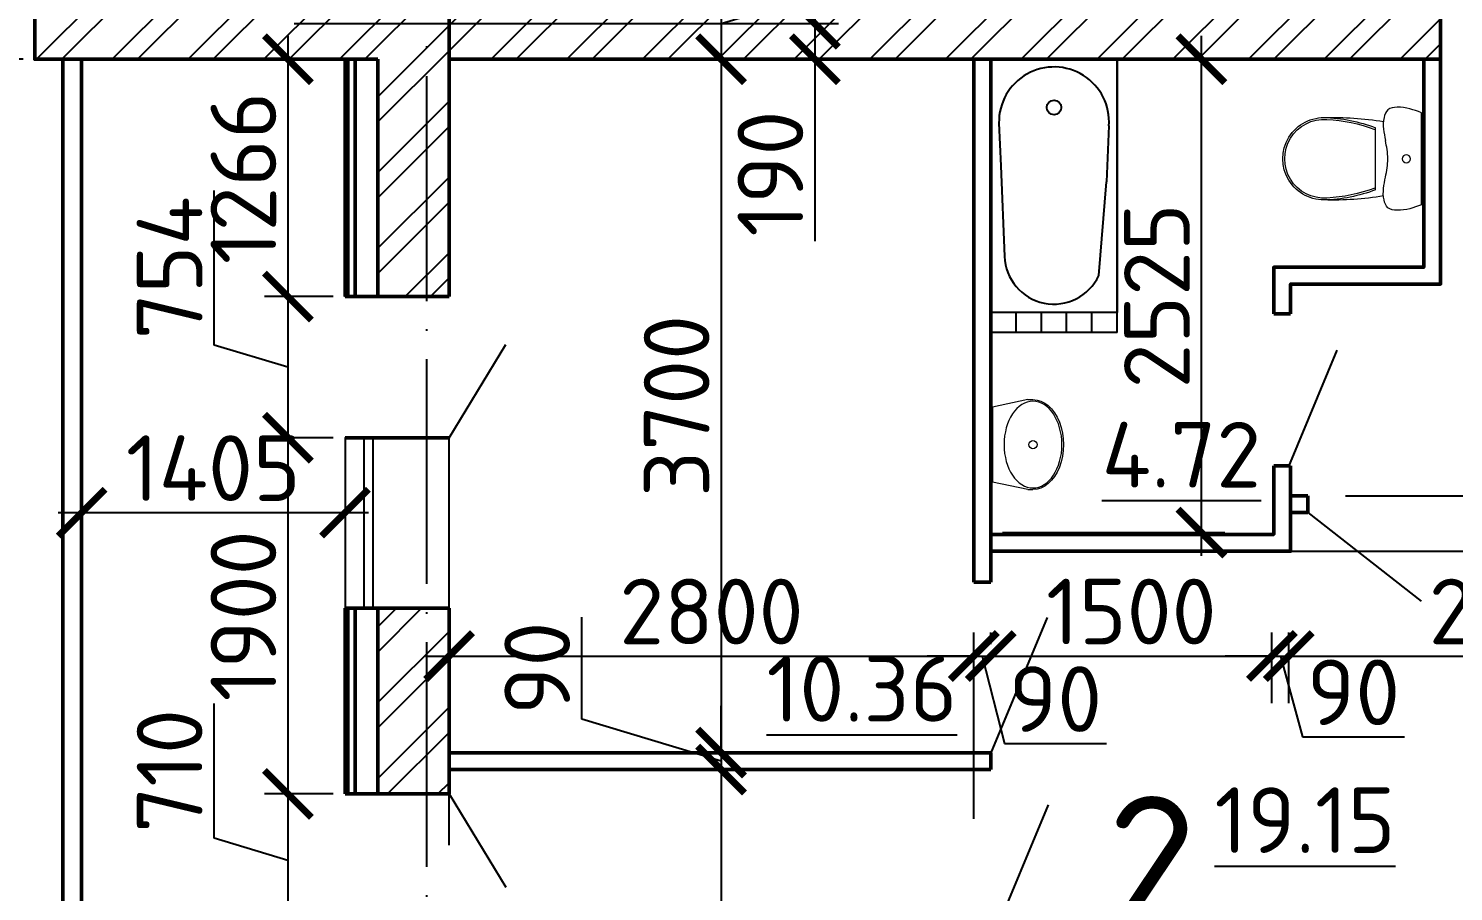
# Model space of a CAD drawing. Header units: millimetres. Extents: x -121275 to -95372, y 16759 to 40426.
# Drawn here: x -118507.7 to -118431.7, y 39408.1 to 39454.1 of the extents above; entities that cross this region are included whole.
import ezdxf

# ---------------------------------------------------------------- set-up
doc = ezdxf.new("R2010")
doc.units = ezdxf.units.MM
doc.header["$LTSCALE"] = 0.5
doc.linetypes.add('ACAD_ISO04W100', pattern=[30, 24, -3, 0, -3])
for name, color, linetype, lineweight in [('02', 5, 'Continuous', 18), ('построения', 6, 'Continuous', 25), ('Сантехника', 255, 'Continuous', 15), ('ТОНКИЕе', 7, 'Continuous', 25)]:
    doc.layers.add(name, color=color, linetype=linetype, lineweight=lineweight)
for name, color, linetype in [('оси', 7, 'ACAD_ISO04W100'), ('размеры', 7, 'Continuous'), ('тонкие', 7, 'Continuous')]:
    doc.layers.add(name, color=color, linetype=linetype)
doc.styles.add('Наклонный', font='isocpeur.ttf', dxfattribs={"height": 3.5})
doc.dimstyles.new('СТРОИТЕЛЬНЫЙ', dxfattribs={"dimtxt": 3.5, "dimasz": 2.5, "dimexe": 1.25, "dimexo": 0.625, "dimtad": 1, "dimdec": 0, "dimlfac": 100, "dimdsep": 46, "dimtxsty": 'Наклонный', "dimblk1": 'ARCHTICK', "dimblk2": 'ARCHTICK', "dimsah": 1, "dimcen": 0, "dimdle": 1.25, "dimadec": 0, "dimazin": 0, "dimtfac": 0.75, "dimtdec": 0, "dimtmove": 0, "dimatfit": 3, "dimldrblk": 'ARCHTICK', "dimfxl": 1, "dimtolj": 1, "dimtzin": 0, "dimarcsym": 0})
pattern_1 = [(45, (1722.8638, 1044.5907), (-2.02055763, 2.02055763), []), (45, (1724.2108, 1044.5907), (-2.02055763, 2.02055763), [])]

# ---------------------------------------------------------------- blocks, each defined once
blk = doc.blocks.new('_ArchTick')
at = {"color": 0, "linetype": 'ByBlock', "const_width": 0.15}
blk.add_lwpolyline([(-0.5, -0.5), (0.5, 0.5)], dxfattribs=at)
blk = doc.blocks.new('*D626')
at = {"layer": 'Defpoints', "color": 0, "transparency": 16777216}
for p in [(-118494.149, 39454.39), (-118485.253, 39452.49), (-118465.734, 39452.49)]:
    blk.add_point(p, dxfattribs=at)
at = {"layer": 'размеры', "color": 0, "lineweight": -2, "transparency": 16777216}
for p, q in [((-118465.734, 39455.64), (-118465.734, 39452.49)), ((-118493.524, 39454.39), (-118464.484, 39454.39)), ((-118484.628, 39452.49), (-118464.484, 39452.49)), ((-118465.734, 39452.49), (-118465.734, 39442.79))]:
    blk.add_line(p, q, dxfattribs=at)
at = {"layer": 'размеры', "color": 0, "lineweight": -2, "transparency": 16777216, "xscale": 2.5, "yscale": 2.5, "zscale": 2.5}
for p, rotation in [((-118465.734, 39454.39), 90), ((-118465.734, 39452.49), 270)]:
    blk.add_blockref('_ArchTick', p, dxfattribs=dict(at, rotation=rotation))
at = {"layer": 'размеры', "color": 0, "transparency": 16777216, "insert": (-118468.109, 39446.39), "char_height": 3.5, "attachment_point": 5, "rotation": 90, "style": 'Наклонный'}
blk.add_mtext('\\A1;190', dxfattribs=at)
blk = doc.blocks.new('A$C456D3840')
at = {"layer": 'Сантехника'}
for p, q in [((189.3, 480), (162.4, 480)), ((189.3, 480), (379.3, 440.1)), ((379.3, 39.9), (379.3, 440.1)), ((189.3, 0), (162.4, 0)), ((189.3, 0), (379.3, 39.9))]:
    blk.add_line(p, q, dxfattribs=at)
blk.add_circle((162.4, 240), 21.7, dxfattribs=at)
at = {"layer": 'Сантехника', "extrusion": (0, 0, -1)}
blk.add_ellipse((162.4, 240), major_axis=(0, -240), ratio=0.679586, start_param=0, end_param=3.141593, dxfattribs=at)
blk.add_ellipse((162.4, 240), major_axis=(0, -231.3), ratio=0.667472, dxfattribs=at)
blk = doc.blocks.new('A$C010B7E6C')
at = {"layer": 'Сантехника'}
for p, q in [((738.7, 520.7), (738.7, 29.3)), ((493.7, 440.5), (493.7, 109.6))]:
    blk.add_line(p, q, dxfattribs=at)
blk.add_circle((657.8, 275), 21.7, dxfattribs=at)
for centre, radius, start, end in [((218.7, 275), 220, 85.79897, 274.20103), ((218.7, 275), 210, 85.79897, 274.20103), ((266.3, -1145.5), 1641.2, 80.55729, 91.66188), ((196.2, -339.2), 834.5, 69.11151, 88.45313), ((196.1, -339.3), 824.6, 69.11242, 87.36208), ((196.2, 889.2), 834.5, 271.54687, 290.88849), ((266.3, 1695.5), 1641.2, 268.33812, 279.44271), ((196.1, 889.3), 824.6, 272.63792, 290.88758)]:
    blk.add_arc(centre, radius, start, end, dxfattribs=at)
for points in [[(738.7, 520.7), (608.7, 550), (558.7, 536.1), (538.7, 495), (546.7, 372.7)], [(546.7, 372.7), (558.7, 275), (546.5, 177.3)], [(738.7, 29.3), (608.7, 0), (558.7, 14), (538.7, 55), (546.5, 177.3)]]:
    blk.add_spline(points, degree=3, dxfattribs=at)
blk = doc.blocks.new('*D787')
at = {"layer": 'Defpoints', "color": 0, "transparency": 16777216}
for p in [(-118507.353, 39456.29), (-118516.953, 39452.49), (-118507.353, 39452.49)]:
    blk.add_point(p, dxfattribs=at)
at = {"layer": 'размеры', "color": 0, "lineweight": -2, "transparency": 16777216}
for p, q in [((-118520.891, 39455.571), (-118520.891, 39463.471)), ((-118516.953, 39457.54), (-118516.953, 39451.24)), ((-118507.978, 39456.29), (-118518.203, 39456.29)), ((-118516.953, 39454.39), (-118520.891, 39455.571)), ((-118507.978, 39452.49), (-118518.203, 39452.49))]:
    blk.add_line(p, q, dxfattribs=at)
at = {"layer": 'размеры', "color": 0, "lineweight": -2, "transparency": 16777216, "xscale": 2.5, "yscale": 2.5, "zscale": 2.5}
for p, rotation in [((-118516.953, 39456.29), 90), ((-118516.953, 39452.49), 270)]:
    blk.add_blockref('_ArchTick', p, dxfattribs=dict(at, rotation=rotation))
at = {"layer": 'размеры', "color": 0, "transparency": 16777216, "insert": (-118523.266, 39459.521), "char_height": 3.5, "attachment_point": 5, "rotation": 90, "style": 'Наклонный'}
blk.add_mtext('\\A1;380', dxfattribs=at)
blk = doc.blocks.new('*D788')
at = {"layer": 'Defpoints', "color": 0, "transparency": 16777216}
for p in [(-118507.353, 39452.49), (-118516.953, 39396.09), (-118507.353, 39396.09)]:
    blk.add_point(p, dxfattribs=at)
at = {"layer": 'размеры', "color": 0, "lineweight": -2, "transparency": 16777216}
for p, q in [((-118516.953, 39453.74), (-118516.953, 39394.84)), ((-118507.978, 39452.49), (-118518.203, 39452.49)), ((-118507.978, 39396.09), (-118518.203, 39396.09))]:
    blk.add_line(p, q, dxfattribs=at)
at = {"layer": 'размеры', "color": 0, "lineweight": -2, "transparency": 16777216, "xscale": 2.5, "yscale": 2.5, "zscale": 2.5}
for p, rotation in [((-118516.953, 39452.49), 90), ((-118516.953, 39396.09), 270)]:
    blk.add_blockref('_ArchTick', p, dxfattribs=dict(at, rotation=rotation))
at = {"layer": 'размеры', "color": 0, "transparency": 16777216, "insert": (-118519.328, 39424.29), "char_height": 3.5, "attachment_point": 5, "rotation": 90, "style": 'Наклонный'}
blk.add_mtext('\\A1;6020', dxfattribs=at)
blk = doc.blocks.new('*D815')
at = {"layer": 'Defpoints', "color": 0, "transparency": 16777216}
for p in [(-118490.803, 39452.49), (-118493.849, 39439.827), (-118490.803, 39439.827)]:
    blk.add_point(p, dxfattribs=at)
at = {"layer": 'размеры', "color": 0, "lineweight": -2, "transparency": 16777216}
for p, q in [((-118493.849, 39453.74), (-118493.849, 39438.577)), ((-118491.428, 39452.49), (-118495.099, 39452.49)), ((-118491.428, 39439.827), (-118495.099, 39439.827))]:
    blk.add_line(p, q, dxfattribs=at)
at = {"layer": 'размеры', "color": 0, "lineweight": -2, "transparency": 16777216, "xscale": 2.5, "yscale": 2.5, "zscale": 2.5}
for p, rotation in [((-118493.849, 39452.49), 90), ((-118493.849, 39439.827), 270)]:
    blk.add_blockref('_ArchTick', p, dxfattribs=dict(at, rotation=rotation))
at = {"layer": 'размеры', "color": 0, "transparency": 16777216, "insert": (-118496.224, 39446.159), "char_height": 3.5, "attachment_point": 5, "rotation": 90, "style": 'Наклонный'}
blk.add_mtext('\\A1;1266', dxfattribs=at)
blk = doc.blocks.new('*D816')
at = {"layer": 'Defpoints', "color": 0, "transparency": 16777216}
for p in [(-118490.803, 39439.827), (-118493.849, 39432.292), (-118490.803, 39432.292)]:
    blk.add_point(p, dxfattribs=at)
at = {"layer": 'размеры', "color": 0, "lineweight": -2, "transparency": 16777216}
for p, q in [((-118497.787, 39437.241), (-118497.787, 39445.491)), ((-118493.849, 39441.077), (-118493.849, 39431.042)), ((-118491.428, 39439.827), (-118495.099, 39439.827)), ((-118493.849, 39436.06), (-118497.787, 39437.241)), ((-118491.428, 39432.292), (-118495.099, 39432.292))]:
    blk.add_line(p, q, dxfattribs=at)
at = {"layer": 'размеры', "color": 0, "lineweight": -2, "transparency": 16777216, "xscale": 2.5, "yscale": 2.5, "zscale": 2.5}
for p, rotation in [((-118493.849, 39439.827), 90), ((-118493.849, 39432.292), 270)]:
    blk.add_blockref('_ArchTick', p, dxfattribs=dict(at, rotation=rotation))
at = {"layer": 'размеры', "color": 0, "transparency": 16777216, "insert": (-118500.162, 39441.366), "char_height": 3.5, "attachment_point": 5, "rotation": 90, "style": 'Наклонный'}
blk.add_mtext('\\A1;754', dxfattribs=at)
blk = doc.blocks.new('*D817')
at = {"layer": 'Defpoints', "color": 0, "transparency": 16777216}
for p in [(-118490.803, 39432.292), (-118493.849, 39413.288), (-118490.803, 39413.288)]:
    blk.add_point(p, dxfattribs=at)
at = {"layer": 'размеры', "color": 0, "lineweight": -2, "transparency": 16777216}
for p, q in [((-118493.849, 39433.542), (-118493.849, 39412.038)), ((-118491.428, 39432.292), (-118495.099, 39432.292)), ((-118491.428, 39413.288), (-118495.099, 39413.288))]:
    blk.add_line(p, q, dxfattribs=at)
at = {"layer": 'размеры', "color": 0, "lineweight": -2, "transparency": 16777216, "xscale": 2.5, "yscale": 2.5, "zscale": 2.5}
for p, rotation in [((-118493.849, 39432.292), 90), ((-118493.849, 39413.288), 270)]:
    blk.add_blockref('_ArchTick', p, dxfattribs=dict(at, rotation=rotation))
at = {"layer": 'размеры', "color": 0, "transparency": 16777216, "insert": (-118496.224, 39422.79), "char_height": 3.5, "attachment_point": 5, "rotation": 90, "style": 'Наклонный'}
blk.add_mtext('\\A1;1900', dxfattribs=at)
blk = doc.blocks.new('*D818')
at = {"layer": 'Defpoints', "color": 0, "transparency": 16777216}
for p in [(-118490.803, 39413.288), (-118493.849, 39406.188), (-118490.803, 39406.188)]:
    blk.add_point(p, dxfattribs=at)
at = {"layer": 'размеры', "color": 0, "lineweight": -2, "transparency": 16777216}
for p, q in [((-118497.787, 39410.919), (-118497.787, 39418.119)), ((-118493.849, 39414.538), (-118493.849, 39404.938)), ((-118491.428, 39413.288), (-118495.099, 39413.288)), ((-118493.849, 39409.738), (-118497.787, 39410.919)), ((-118491.428, 39406.188), (-118495.099, 39406.188))]:
    blk.add_line(p, q, dxfattribs=at)
at = {"layer": 'размеры', "color": 0, "lineweight": -2, "transparency": 16777216, "xscale": 2.5, "yscale": 2.5, "zscale": 2.5}
for p, rotation in [((-118493.849, 39413.288), 90), ((-118493.849, 39406.188), 270)]:
    blk.add_blockref('_ArchTick', p, dxfattribs=dict(at, rotation=rotation))
at = {"layer": 'размеры', "color": 0, "transparency": 16777216, "insert": (-118500.162, 39414.519), "char_height": 3.5, "attachment_point": 5, "rotation": 90, "style": 'Наклонный'}
blk.add_mtext('\\A1;710', dxfattribs=at)
blk = doc.blocks.new('*D820')
at = {"layer": 'Defpoints', "color": 0, "transparency": 16777216}
for p in [(-118490.803, 39432.292), (-118490.803, 39428.297), (-118504.853, 39424.29)]:
    blk.add_point(p, dxfattribs=at)
at = {"layer": 'размеры', "color": 0, "lineweight": -2, "transparency": 16777216}
for p, q in [((-118490.803, 39431.667), (-118490.803, 39427.047)), ((-118504.853, 39424.915), (-118504.853, 39429.547)), ((-118506.103, 39428.297), (-118489.553, 39428.297))]:
    blk.add_line(p, q, dxfattribs=at)
at = {"layer": 'размеры', "color": 0, "lineweight": -2, "transparency": 16777216, "xscale": 2.5, "yscale": 2.5, "zscale": 2.5, "rotation": 180}
blk.add_blockref('_ArchTick', (-118504.853, 39428.297), dxfattribs=at)
at = {"layer": 'размеры', "color": 0, "lineweight": -2, "transparency": 16777216, "xscale": 2.5, "yscale": 2.5, "zscale": 2.5}
blk.add_blockref('_ArchTick', (-118490.803, 39428.297), dxfattribs=at)
at = {"layer": 'размеры', "color": 0, "transparency": 16777216, "insert": (-118497.828, 39430.672), "char_height": 3.5, "attachment_point": 5, "style": 'Наклонный'}
blk.add_mtext('\\A1;1405', dxfattribs=at)
blk = doc.blocks.new('*D853')
at = {"layer": 'Defpoints', "color": 0, "transparency": 16777216}
for p in [(-118485.253, 39456.29), (-118474.556, 39452.49), (-118470.738, 39452.49)]:
    blk.add_point(p, dxfattribs=at)
at = {"layer": 'размеры', "color": 0, "lineweight": -2, "transparency": 16777216}
for p, q in [((-118463.3, 39456.621), (-118463.3, 39464.521)), ((-118470.738, 39457.54), (-118470.738, 39451.24)), ((-118470.738, 39454.39), (-118463.3, 39456.621)), ((-118484.628, 39456.29), (-118469.488, 39456.29)), ((-118473.931, 39452.49), (-118469.488, 39452.49))]:
    blk.add_line(p, q, dxfattribs=at)
at = {"layer": 'размеры', "color": 0, "lineweight": -2, "transparency": 16777216, "xscale": 2.5, "yscale": 2.5, "zscale": 2.5}
for p, rotation in [((-118470.738, 39456.29), 90), ((-118470.738, 39452.49), 270)]:
    blk.add_blockref('_ArchTick', p, dxfattribs=dict(at, rotation=rotation))
at = {"layer": 'размеры', "color": 0, "transparency": 16777216, "insert": (-118465.675, 39460.571), "char_height": 3.5, "attachment_point": 5, "rotation": 90, "style": 'Наклонный'}
blk.add_mtext('\\A1;380', dxfattribs=at)
blk = doc.blocks.new('*D854')
at = {"layer": 'Defpoints', "color": 0, "transparency": 16777216}
for p in [(-118474.556, 39452.49), (-118470.803, 39415.49), (-118470.738, 39415.49)]:
    blk.add_point(p, dxfattribs=at)
at = {"layer": 'размеры', "color": 0, "lineweight": -2, "transparency": 16777216}
for p, q in [((-118470.738, 39453.74), (-118470.738, 39414.24)), ((-118473.931, 39452.49), (-118469.488, 39452.49)), ((-118470.178, 39415.49), (-118469.488, 39415.49))]:
    blk.add_line(p, q, dxfattribs=at)
at = {"layer": 'размеры', "color": 0, "lineweight": -2, "transparency": 16777216, "xscale": 2.5, "yscale": 2.5, "zscale": 2.5}
for p, rotation in [((-118470.738, 39452.49), 90), ((-118470.738, 39415.49), 270)]:
    blk.add_blockref('_ArchTick', p, dxfattribs=dict(at, rotation=rotation))
at = {"layer": 'размеры', "color": 0, "transparency": 16777216, "insert": (-118473.113, 39433.99), "char_height": 3.5, "attachment_point": 5, "rotation": 90, "style": 'Наклонный'}
blk.add_mtext('\\A1;3700', dxfattribs=at)
blk = doc.blocks.new('*D855')
at = {"layer": 'Defpoints', "color": 0, "transparency": 16777216}
for p in [(-118470.803, 39415.49), (-118470.738, 39414.59), (-118470.738, 39414.59)]:
    blk.add_point(p, dxfattribs=at)
at = {"layer": 'размеры', "color": 0, "lineweight": -2, "transparency": 16777216}
for p, q in [((-118478.175, 39417.271), (-118478.175, 39422.721)), ((-118470.738, 39415.49), (-118470.738, 39417.99)), ((-118470.738, 39415.04), (-118478.175, 39417.271)), ((-118470.738, 39415.49), (-118470.738, 39414.59)), ((-118470.738, 39415.49), (-118470.738, 39414.59)), ((-118470.178, 39415.49), (-118469.488, 39415.49)), ((-118471.363, 39414.59), (-118471.988, 39414.59)), ((-118470.738, 39414.59), (-118470.738, 39412.09))]:
    blk.add_line(p, q, dxfattribs=at)
at = {"layer": 'размеры', "color": 0, "lineweight": -2, "transparency": 16777216, "xscale": 2.5, "yscale": 2.5, "zscale": 2.5}
for p, rotation in [((-118470.738, 39415.49), 270), ((-118470.738, 39414.59), 90)]:
    blk.add_blockref('_ArchTick', p, dxfattribs=dict(at, rotation=rotation))
at = {"layer": 'размеры', "color": 0, "transparency": 16777216, "insert": (-118480.55, 39419.996), "char_height": 3.5, "attachment_point": 5, "rotation": 90, "style": 'Наклонный'}
blk.add_mtext('\\A1;90', dxfattribs=at)
blk = doc.blocks.new('*D856')
at = {"layer": 'Defpoints', "color": 0, "transparency": 16777216}
for p in [(-118470.738, 39414.59), (-118470.738, 39383.684), (-118468.615, 39383.684)]:
    blk.add_point(p, dxfattribs=at)
at = {"layer": 'размеры', "color": 0, "lineweight": -2, "transparency": 16777216}
for p, q in [((-118470.738, 39415.84), (-118470.738, 39382.434)), ((-118471.363, 39414.59), (-118471.988, 39414.59)), ((-118469.24, 39383.684), (-118471.988, 39383.684))]:
    blk.add_line(p, q, dxfattribs=at)
at = {"layer": 'размеры', "color": 0, "lineweight": -2, "transparency": 16777216, "xscale": 2.5, "yscale": 2.5, "zscale": 2.5}
for p, rotation in [((-118470.738, 39414.59), 90), ((-118470.738, 39383.684), 270)]:
    blk.add_blockref('_ArchTick', p, dxfattribs=dict(at, rotation=rotation))
at = {"layer": 'размеры', "color": 0, "transparency": 16777216, "insert": (-118473.113, 39399.137), "char_height": 3.5, "attachment_point": 5, "rotation": 90, "style": 'Наклонный'}
blk.add_mtext('\\A1;3091', dxfattribs=at)
blk = doc.blocks.new('*D888')
at = {"layer": 'Defpoints', "color": 0, "transparency": 16777216}
for p in [(-118457.253, 39420.646), (-118457.253, 39411.332), (-118485.253, 39409.935)]:
    blk.add_point(p, dxfattribs=at)
at = {"layer": 'размеры', "color": 0, "lineweight": -2, "transparency": 16777216}
for p, q in [((-118485.253, 39410.56), (-118485.253, 39421.896)), ((-118457.253, 39411.957), (-118457.253, 39421.896)), ((-118486.503, 39420.646), (-118456.003, 39420.646))]:
    blk.add_line(p, q, dxfattribs=at)
at = {"layer": 'размеры', "color": 0, "lineweight": -2, "transparency": 16777216, "xscale": 2.5, "yscale": 2.5, "zscale": 2.5, "rotation": 180}
blk.add_blockref('_ArchTick', (-118485.253, 39420.646), dxfattribs=at)
at = {"layer": 'размеры', "color": 0, "lineweight": -2, "transparency": 16777216, "xscale": 2.5, "yscale": 2.5, "zscale": 2.5}
blk.add_blockref('_ArchTick', (-118457.253, 39420.646), dxfattribs=at)
at = {"layer": 'размеры', "color": 0, "transparency": 16777216, "insert": (-118471.253, 39423.021), "char_height": 3.5, "attachment_point": 5, "style": 'Наклонный'}
blk.add_mtext('\\A1;2800', dxfattribs=at)
blk = doc.blocks.new('*D889')
at = {"layer": 'Defpoints', "color": 0, "transparency": 16777216}
for p in [(-118456.353, 39420.646), (-118456.353, 39420.646), (-118457.253, 39411.332)]:
    blk.add_point(p, dxfattribs=at)
at = {"layer": 'размеры', "color": 0, "lineweight": -2, "transparency": 16777216}
for p, q in [((-118457.253, 39411.957), (-118457.253, 39421.896)), ((-118456.353, 39421.271), (-118456.353, 39421.896)), ((-118457.253, 39420.646), (-118459.753, 39420.646)), ((-118457.253, 39420.646), (-118456.353, 39420.646)), ((-118457.253, 39420.646), (-118456.353, 39420.646)), ((-118456.803, 39420.646), (-118455.621, 39415.976)), ((-118456.353, 39420.646), (-118453.853, 39420.646)), ((-118455.621, 39415.976), (-118450.171, 39415.976))]:
    blk.add_line(p, q, dxfattribs=at)
at = {"layer": 'размеры', "color": 0, "lineweight": -2, "transparency": 16777216, "xscale": 2.5, "yscale": 2.5, "zscale": 2.5}
blk.add_blockref('_ArchTick', (-118457.253, 39420.646), dxfattribs=at)
at = {"layer": 'размеры', "color": 0, "lineweight": -2, "transparency": 16777216, "xscale": 2.5, "yscale": 2.5, "zscale": 2.5, "rotation": 180}
blk.add_blockref('_ArchTick', (-118456.353, 39420.646), dxfattribs=at)
at = {"layer": 'размеры', "color": 0, "transparency": 16777216, "insert": (-118452.896, 39418.351), "char_height": 3.5, "attachment_point": 5, "style": 'Наклонный'}
blk.add_mtext('\\A1;90', dxfattribs=at)
blk = doc.blocks.new('*D890')
at = {"layer": 'Defpoints', "color": 0, "transparency": 16777216}
for p in [(-118456.353, 39420.646), (-118441.353, 39420.646), (-118441.353, 39417.546)]:
    blk.add_point(p, dxfattribs=at)
at = {"layer": 'размеры', "color": 0, "lineweight": -2, "transparency": 16777216}
for p, q in [((-118456.353, 39421.271), (-118456.353, 39421.896)), ((-118441.353, 39418.171), (-118441.353, 39421.896)), ((-118457.603, 39420.646), (-118440.103, 39420.646))]:
    blk.add_line(p, q, dxfattribs=at)
at = {"layer": 'размеры', "color": 0, "lineweight": -2, "transparency": 16777216, "xscale": 2.5, "yscale": 2.5, "zscale": 2.5, "rotation": 180}
blk.add_blockref('_ArchTick', (-118456.353, 39420.646), dxfattribs=at)
at = {"layer": 'размеры', "color": 0, "lineweight": -2, "transparency": 16777216, "xscale": 2.5, "yscale": 2.5, "zscale": 2.5}
blk.add_blockref('_ArchTick', (-118441.353, 39420.646), dxfattribs=at)
at = {"layer": 'размеры', "color": 0, "transparency": 16777216, "insert": (-118448.853, 39423.021), "char_height": 3.5, "attachment_point": 5, "style": 'Наклонный'}
blk.add_mtext('\\A1;1500', dxfattribs=at)
blk = doc.blocks.new('*D891')
at = {"layer": 'Defpoints', "color": 0, "transparency": 16777216}
for p in [(-118440.454, 39420.646), (-118441.353, 39417.506), (-118440.454, 39417.506)]:
    blk.add_point(p, dxfattribs=at)
at = {"layer": 'размеры', "color": 0, "lineweight": -2, "transparency": 16777216}
for p, q in [((-118441.353, 39418.131), (-118441.353, 39421.896)), ((-118440.454, 39418.131), (-118440.454, 39421.896)), ((-118441.353, 39420.646), (-118443.853, 39420.646)), ((-118441.353, 39420.646), (-118440.454, 39420.646)), ((-118441.353, 39420.646), (-118440.454, 39420.646)), ((-118440.903, 39420.646), (-118439.722, 39416.337)), ((-118440.454, 39420.646), (-118437.954, 39420.646)), ((-118439.722, 39416.337), (-118434.272, 39416.337))]:
    blk.add_line(p, q, dxfattribs=at)
at = {"layer": 'размеры', "color": 0, "lineweight": -2, "transparency": 16777216, "xscale": 2.5, "yscale": 2.5, "zscale": 2.5}
blk.add_blockref('_ArchTick', (-118441.353, 39420.646), dxfattribs=at)
at = {"layer": 'размеры', "color": 0, "lineweight": -2, "transparency": 16777216, "xscale": 2.5, "yscale": 2.5, "zscale": 2.5, "rotation": 180}
blk.add_blockref('_ArchTick', (-118440.454, 39420.646), dxfattribs=at)
at = {"layer": 'размеры', "color": 0, "transparency": 16777216, "insert": (-118436.997, 39418.712), "char_height": 3.5, "attachment_point": 5, "style": 'Наклонный'}
blk.add_mtext('\\A1;90', dxfattribs=at)
blk = doc.blocks.new('*D892')
at = {"layer": 'Defpoints', "color": 0, "transparency": 16777216}
for p in [(-118416.353, 39420.646), (-118440.454, 39417.546), (-118416.353, 39415.942)]:
    blk.add_point(p, dxfattribs=at)
at = {"layer": 'размеры', "color": 0, "lineweight": -2, "transparency": 16777216}
for p, q in [((-118440.454, 39418.171), (-118440.454, 39421.896)), ((-118416.353, 39416.567), (-118416.353, 39421.896)), ((-118441.704, 39420.646), (-118415.103, 39420.646))]:
    blk.add_line(p, q, dxfattribs=at)
at = {"layer": 'размеры', "color": 0, "lineweight": -2, "transparency": 16777216, "xscale": 2.5, "yscale": 2.5, "zscale": 2.5, "rotation": 180}
blk.add_blockref('_ArchTick', (-118440.454, 39420.646), dxfattribs=at)
at = {"layer": 'размеры', "color": 0, "lineweight": -2, "transparency": 16777216, "xscale": 2.5, "yscale": 2.5, "zscale": 2.5}
blk.add_blockref('_ArchTick', (-118416.353, 39420.646), dxfattribs=at)
at = {"layer": 'размеры', "color": 0, "transparency": 16777216, "insert": (-118428.403, 39423.021), "char_height": 3.5, "attachment_point": 5, "style": 'Наклонный'}
blk.add_mtext('\\A1;2410', dxfattribs=at)
blk = doc.blocks.new('*D909')
at = {"layer": 'Defpoints', "color": 0, "transparency": 16777216}
for p in [(-118456.353, 39452.49), (-118445.114, 39452.49), (-118456.353, 39427.236)]:
    blk.add_point(p, dxfattribs=at)
at = {"layer": 'размеры', "color": 0, "lineweight": -2, "transparency": 16777216}
for p, q in [((-118445.114, 39425.986), (-118445.114, 39453.74)), ((-118455.728, 39452.49), (-118443.864, 39452.49)), ((-118455.728, 39427.236), (-118443.864, 39427.236))]:
    blk.add_line(p, q, dxfattribs=at)
at = {"layer": 'размеры', "color": 0, "lineweight": -2, "transparency": 16777216, "xscale": 2.5, "yscale": 2.5, "zscale": 2.5}
for p, rotation in [((-118445.114, 39452.49), 90), ((-118445.114, 39427.236), 270)]:
    blk.add_blockref('_ArchTick', p, dxfattribs=dict(at, rotation=rotation))
at = {"layer": 'размеры', "color": 0, "transparency": 16777216, "insert": (-118447.489, 39439.863), "char_height": 3.5, "attachment_point": 5, "rotation": 90, "style": 'Наклонный'}
blk.add_mtext('\\A1;2525', dxfattribs=at)
blk = doc.blocks.new('*D910')
at = {"layer": 'Defpoints', "color": 0, "transparency": 16777216}
for p in [(-118424.064, 39472.59), (-118438.043, 39429.199), (-118426.824, 39429.199)]:
    blk.add_point(p, dxfattribs=at)
at = {"layer": 'размеры', "color": 0, "lineweight": -2, "transparency": 16777216}
for p, q in [((-118426.824, 39473.84), (-118426.824, 39427.949)), ((-118424.689, 39472.59), (-118428.074, 39472.59)), ((-118437.418, 39429.199), (-118425.574, 39429.199))]:
    blk.add_line(p, q, dxfattribs=at)
at = {"layer": 'размеры', "color": 0, "lineweight": -2, "transparency": 16777216, "xscale": 2.5, "yscale": 2.5, "zscale": 2.5}
for p, rotation in [((-118426.824, 39472.59), 90), ((-118426.824, 39429.199), 270)]:
    blk.add_blockref('_ArchTick', p, dxfattribs=dict(at, rotation=rotation))
at = {"layer": 'размеры', "color": 0, "transparency": 16777216, "insert": (-118429.199, 39450.895), "char_height": 3.5, "attachment_point": 5, "rotation": 90, "style": 'Наклонный'}
blk.add_mtext('\\A1;4339', dxfattribs=at)
blk = doc.blocks.new('*D911')
at = {"layer": 'Defpoints', "color": 0, "transparency": 16777216}
for p in [(-118452.923, 39426.236), (-118452.923, 39383.679), (-118426.824, 39383.679)]:
    blk.add_point(p, dxfattribs=at)
at = {"layer": 'размеры', "color": 0, "lineweight": -2, "transparency": 16777216}
for p, q in [((-118426.824, 39427.486), (-118426.824, 39382.429)), ((-118452.298, 39426.236), (-118425.574, 39426.236)), ((-118452.298, 39383.679), (-118425.574, 39383.679))]:
    blk.add_line(p, q, dxfattribs=at)
at = {"layer": 'размеры', "color": 0, "lineweight": -2, "transparency": 16777216, "xscale": 2.5, "yscale": 2.5, "zscale": 2.5}
for p, rotation in [((-118426.824, 39426.236), 90), ((-118426.824, 39383.679), 270)]:
    blk.add_blockref('_ArchTick', p, dxfattribs=dict(at, rotation=rotation))
at = {"layer": 'размеры', "color": 0, "transparency": 16777216, "insert": (-118429.199, 39404.958), "char_height": 3.5, "attachment_point": 5, "rotation": 90, "style": 'Наклонный'}
blk.add_mtext('\\A1;4256', dxfattribs=at)

msp = doc.modelspace()

# ---------------------------------------------------------------- hatches: boundary and pattern name
at = {"layer": 'тонкие', "transparency": 33554687}
h = msp.add_hatch(dxfattribs=at)
h.set_pattern_fill('ANSI32', scale=0.3)
h.set_pattern_definition(pattern_1)
h.paths.add_polyline_path([(-118451.977, 39382.39), (-118489.053, 39382.39), (-118489.053, 39379.79), (-118486.453, 39379.79), (-118451.977, 39379.79)])
h.paths.add_polyline_path([(-118451.977, 39383.677), (-118485.253, 39383.69), (-118485.253, 39397.488), (-118486.453, 39397.488), (-118486.453, 39382.39), (-118451.977, 39382.39)])
h.paths.add_polyline_path([(-118486.453, 39397.488), (-118489.053, 39397.488), (-118489.053, 39396.09), (-118500.853, 39396.09), (-118500.853, 39396.09), (-118507.353, 39396.09), (-118507.353, 39392.29), (-118489.053, 39392.29), (-118489.053, 39382.39), (-118486.453, 39382.39)])
h.paths.add_polyline_path([(-118486.453, 39423.192), (-118489.053, 39423.192), (-118489.053, 39413.288), (-118486.453, 39413.288)])
h.paths.add_polyline_path([(-118485.253, 39423.192), (-118486.453, 39423.192), (-118486.453, 39413.288), (-118485.253, 39413.288)])
h.paths.add_polyline_path([(-118486.453, 39476.19), (-118489.053, 39476.19), (-118489.053, 39456.29), (-118500.853, 39456.29), (-118500.853, 39456.29), (-118507.353, 39456.29), (-118507.353, 39452.49), (-118489.053, 39452.49), (-118489.053, 39439.827), (-118486.453, 39439.827)])
h.paths.add_polyline_path([(-118485.253, 39452.49), (-118485.253, 39454.39), (-118486.453, 39454.39), (-118486.453, 39439.827), (-118485.253, 39439.827)])
h.paths.add_polyline_path([(-118485.253, 39476.19), (-118486.453, 39476.19), (-118486.453, 39454.39), (-118485.253, 39454.39)])
h.paths.add_polyline_path([(-118486.453, 39490.878), (-118489.053, 39490.878), (-118489.053, 39476.19), (-118486.453, 39476.19)])
h.paths.add_polyline_path([(-118485.253, 39490.878), (-118486.453, 39490.878), (-118486.453, 39476.19), (-118485.253, 39476.19)])
h.paths.add_polyline_path([(-118486.453, 39532.478), (-118489.053, 39532.478), (-118489.053, 39519.278), (-118500.853, 39519.278), (-118500.853, 39519.278), (-118507.353, 39519.278), (-118507.353, 39515.478), (-118489.053, 39515.478), (-118489.053, 39512.978), (-118486.453, 39512.978)])
h.paths.add_polyline_path([(-118485.253, 39517.39), (-118486.453, 39517.39), (-118486.453, 39512.978), (-118485.253, 39512.978)])
h.paths.add_polyline_path([(-118485.253, 39519.69), (-118485.253, 39531.478), (-118485.253, 39532.478), (-118486.453, 39532.478), (-118486.453, 39517.39), (-118485.253, 39517.39)])
h = msp.add_hatch(dxfattribs=at)
h.set_pattern_fill('ANSI32', scale=0.3)
h.set_pattern_definition(pattern_1)
h.paths.add_polyline_path([(-118371.953, 39476.19), (-118392.353, 39476.19), (-118392.353, 39473.69), (-118371.953, 39473.69)])
h.paths.add_polyline_path([(-118392.353, 39476.19), (-118394.954, 39476.19), (-118394.954, 39473.69), (-118392.353, 39473.69)])
h.paths.add_polyline_path([(-118360.902, 39476.19), (-118370.053, 39476.19), (-118370.053, 39473.69), (-118360.902, 39473.69)])
h.paths.add_polyline_path([(-118360.902, 39477.49), (-118368.153, 39477.49), (-118368.153, 39517.39), (-118370.053, 39517.39), (-118370.053, 39476.19), (-118360.902, 39476.19)])
h.paths.add_polyline_path([(-118370.053, 39476.19), (-118371.953, 39476.19), (-118371.953, 39473.69), (-118370.053, 39473.69)])
h.paths.add_polyline_path([(-118342.453, 39476.19), (-118348.802, 39476.19), (-118348.802, 39473.69), (-118342.953, 39473.69), (-118342.953, 39471.064), (-118342.453, 39471.064)])
h.paths.add_polyline_path([(-118339.153, 39476.19), (-118342.453, 39476.19), (-118342.453, 39471.064), (-118339.153, 39471.064)])
h.paths.add_polyline_path([(-118342.453, 39517.39), (-118342.953, 39517.39), (-118342.953, 39516.09), (-118342.953, 39477.49), (-118348.802, 39477.49), (-118348.802, 39476.19), (-118342.453, 39476.19)])
h.paths.add_polyline_path([(-118339.153, 39516.09), (-118331.987, 39516.09), (-118331.987, 39517.39), (-118342.453, 39517.39), (-118342.453, 39476.19), (-118339.153, 39476.19)])
h.paths.add_polyline_path([(-118432.353, 39454.39), (-118485.253, 39454.39), (-118485.253, 39452.49), (-118432.353, 39452.49)])
h.paths.add_polyline_path([(-118432.353, 39456.29), (-118434.253, 39456.29), (-118485.253, 39456.29), (-118485.253, 39454.39), (-118432.353, 39454.39)])
h.paths.add_polyline_path([(-118359.453, 39454.39), (-118370.053, 39454.39), (-118370.053, 39452.49), (-118366.179, 39452.49), (-118359.453, 39452.49)])
h.paths.add_polyline_path([(-118359.453, 39456.29), (-118370.053, 39456.29), (-118370.053, 39454.39), (-118359.453, 39454.39)])
h.paths.add_polyline_path([(-118370.053, 39456.29), (-118371.953, 39456.29), (-118371.953, 39454.39), (-118370.053, 39454.39)])
h.paths.add_polyline_path([(-118370.053, 39454.39), (-118371.953, 39454.39), (-118371.953, 39452.49), (-118370.053, 39452.49)])
h.paths.add_polyline_path([(-118342.453, 39454.39), (-118349.353, 39454.39), (-118349.353, 39452.49), (-118344.353, 39452.49), (-118344.353, 39448.561), (-118342.453, 39448.561)])
h.paths.add_polyline_path([(-118342.453, 39460.964), (-118342.953, 39460.964), (-118342.953, 39456.29), (-118349.353, 39456.29), (-118349.353, 39454.39), (-118342.453, 39454.39)])
h.paths.add_polyline_path([(-118340.553, 39452.49), (-118247.19, 39452.49), (-118247.19, 39454.39), (-118342.453, 39454.39), (-118342.453, 39448.561), (-118340.553, 39448.561)])
h.paths.add_polyline_path([(-118247.19, 39456.29), (-118339.153, 39456.29), (-118339.153, 39460.964), (-118342.453, 39460.964), (-118342.453, 39454.39), (-118247.19, 39454.39)])
h.paths.add_polyline_path([(-118414.453, 39517.39), (-118416.353, 39517.39), (-118416.353, 39477.69), (-118414.453, 39477.69)])
h.paths.add_polyline_path([(-118412.553, 39517.39), (-118414.453, 39517.39), (-118414.453, 39477.69), (-118412.553, 39477.69)])
h.paths.add_polyline_path([(-118414.453, 39528.99), (-118416.353, 39528.99), (-118416.353, 39517.39), (-118414.453, 39517.39)])
h.paths.add_polyline_path([(-118412.553, 39528.99), (-118414.453, 39528.99), (-118414.453, 39517.39), (-118412.553, 39517.39)])
h.paths.add_polyline_path([(-118371.953, 39517.39), (-118371.953, 39476.19), (-118370.053, 39476.19), (-118370.053, 39517.39)])

# ---------------------------------------------------------------- linework, layer by layer
at = {"layer": 'оси', "color": 7}
msp.add_lwpolyline([(-118486.453, 39572.39), (-118486.453, 39382.39)], dxfattribs=at)
at = {"layer": 'построения', "color": 7, "lineweight": 50}
for points in [[(-118485.253, 39490.878), (-118485.253, 39439.827)], [(-118485.253, 39454.39), (-118485.253, 39452.49), (-118432.353, 39452.49)], [(-118489.053, 39452.49), (-118489.053, 39439.827)], [(-118489.053, 39423.192), (-118489.053, 39413.288)], [(-118485.253, 39423.192), (-118485.253, 39413.288)]]:
    msp.add_lwpolyline(points, dxfattribs=at)
at = {"layer": 'тонкие', "color": 7}
for p, q in [((-118449.603, 39452.485), (-118449.603, 39445.863)), ((-118455.915, 39449.087), (-118455.819, 39446.807)), ((-118450.046, 39448.936), (-118450.172, 39445.958)), ((-118455.819, 39446.807), (-118455.614, 39441.972)), ((-118450.589, 39440.944), (-118450.172, 39445.958)), ((-118449.603, 39445.863), (-118449.603, 39438.985)), ((-118449.603, 39438.985), (-118456.353, 39438.985)), ((-118455.003, 39437.905), (-118455.003, 39438.985)), ((-118453.653, 39437.905), (-118453.653, 39438.985)), ((-118452.303, 39437.905), (-118452.303, 39438.985)), ((-118450.953, 39437.905), (-118450.953, 39438.985))]:
    msp.add_line(p, q, dxfattribs=at)
msp.add_circle((-118452.978, 39449.916), 0.388, dxfattribs=at)
for centre, radius, start, end in [((-118452.978, 39449.141), 2.938, 356.00774, 181.04674), ((-118452.978, 39442.064), 2.638, 181.99613, 334.88084)]:
    msp.add_arc(centre, radius, start, end, dxfattribs=at)
at = {"layer": 'ТОНКИЕе', "color": 7, "lineweight": 50}
for points in [[(-118434.253, 39473.59), (-118434.253, 39456.29), (-118432.353, 39456.29), (-118432.353, 39452.49)], [(-118489.053, 39452.49), (-118507.353, 39452.49), (-118507.353, 39456.29), (-118489.053, 39456.29)], [(-118507.353, 39396.09), (-118504.853, 39396.09), (-118504.853, 39452.49), (-118505.853, 39452.49), (-118505.853, 39396.09)], [(-118490.803, 39439.827), (-118490.803, 39452.49)], [(-118490.653, 39439.827), (-118490.653, 39452.49)], [(-118490.253, 39439.827), (-118490.253, 39452.49)], [(-118485.253, 39452.49), (-118485.253, 39439.827)], [(-118457.253, 39452.49), (-118457.253, 39424.59)], [(-118456.353, 39424.59), (-118456.353, 39452.49)], [(-118441.253, 39438.903), (-118441.253, 39441.39), (-118441.253, 39441.39), (-118433.253, 39441.39), (-118433.253, 39443.39), (-118433.253, 39452.49)], [(-118432.353, 39452.49), (-118432.353, 39440.49), (-118440.353, 39440.49), (-118440.353, 39438.903)], [(-118490.803, 39439.827), (-118485.253, 39439.827)], [(-118441.253, 39438.903), (-118440.353, 39438.903)], [(-118485.253, 39432.292), (-118489.053, 39432.292), (-118490.803, 39432.292)], [(-118489.053, 39432.292), (-118488.053, 39432.292)], [(-118440.353, 39430.803), (-118440.353, 39426.236), (-118456.353, 39426.236), (-118456.353, 39428.236), (-118456.353, 39427.136), (-118441.253, 39427.136), (-118441.253, 39429.136), (-118441.253, 39430.803)], [(-118440.353, 39430.803), (-118441.253, 39430.803)], [(-118441.253, 39430.803), (-118440.353, 39430.803)], [(-118440.353, 39429.199), (-118439.431, 39429.199)], [(-118439.431, 39429.199), (-118439.431, 39428.299)], [(-118439.431, 39428.299), (-118440.353, 39428.299)], [(-118456.353, 39424.59), (-118457.253, 39424.59)], [(-118490.803, 39423.192), (-118485.253, 39423.192)], [(-118490.803, 39413.288), (-118490.803, 39423.192)], [(-118490.653, 39413.288), (-118490.653, 39423.192)], [(-118490.253, 39413.288), (-118490.253, 39423.192)], [(-118485.253, 39423.192), (-118485.253, 39415.49), (-118456.353, 39415.49)], [(-118456.353, 39415.49), (-118457.253, 39415.49)], [(-118456.353, 39414.59), (-118456.353, 39415.49)], [(-118457.253, 39414.59), (-118485.253, 39414.59)], [(-118457.253, 39414.59), (-118456.353, 39414.59)], [(-118490.803, 39413.288), (-118485.253, 39413.288)]]:
    msp.add_lwpolyline(points, dxfattribs=at)
at = {"layer": 'ТОНКИЕе', "color": 7}
for points in [[(-118449.603, 39437.905), (-118449.603, 39452.485), (-118456.353, 39452.485)], [(-118485.253, 39439.827), (-118490.803, 39439.827), (-118490.803, 39439.827)], [(-118449.603, 39437.905), (-118456.353, 39437.905)], [(-118485.253, 39432.292), (-118482.221, 39437.263)], [(-118437.888, 39436.971), (-118440.469, 39430.766)], [(-118490.803, 39432.292), (-118490.803, 39423.192)], [(-118485.253, 39423.192), (-118485.253, 39432.292), (-118490.803, 39432.292), (-118489.803, 39432.292), (-118489.803, 39423.192), (-118489.303, 39423.192), (-118489.303, 39432.292)], [(-118439.431, 39428.299), (-118433.386, 39423.574)], [(-118453.35, 39422.706), (-118456.353, 39415.49)], [(-118485.253, 39413.288), (-118482.221, 39408.317)], [(-118453.291, 39412.706), (-118456.293, 39405.49)]]:
    msp.add_lwpolyline(points, dxfattribs=at)

# ---------------------------------------------------------------- block references
at = {"layer": '02', "color": 7, "ltscale": 100, "yscale": 0.01, "zscale": 0.01, "rotation": 180}
for name, p, xscale in [('A$C010B7E6C', (-118440.759, 39449.93), -0.01), ('A$C456D3840', (-118452.475, 39434.328), 0.01)]:
    msp.add_blockref(name, p, dxfattribs=dict(at, xscale=xscale))

# ---------------------------------------------------------------- texts
at = {"color": 7, "char_height": 3.5, "attachment_point": 1, "style": 'Наклонный'}
for s, insert in [('{\\fISOCPEUR|b1|i0|c204|p34;\\L4.72}', (-118450.433, 39433.138)), ('{\\fISOCPEUR|b1|i0|c204|p34;\\L10.36}', (-118468.317, 39420.646)), ('{\\fISOCPEUR|b1|i0|c204|p34;\\L19.15}', (-118444.418, 39413.64))]:
    msp.add_mtext_dynamic_manual_height_columns(s, width=11, gutter_width=35, heights=[0], dxfattribs=dict(at, insert=insert))
at = {"color": 7, "lineweight": 50, "insert": (-118450.15, 39413.173), "char_height": 3.5, "attachment_point": 1, "style": 'Наклонный'}
msp.add_mtext_dynamic_manual_height_columns('\\A1;{\\H2x;\\Q0;2\\H0.5x; }', width=42.38036, gutter_width=35, heights=[0], dxfattribs=at)

# ---------------------------------------------------------------- dimensions: what is measured, and where the dimension line sits
at = {"layer": 'размеры', "color": 7}
for base, p1, p2, picture, middle in [((-118426.824, 39429.199), (-118424.064, 39472.59), (-118438.043, 39429.199), '*D910', (-118429.199, 39450.895)), ((-118465.734, 39452.49), (-118494.149, 39454.39), (-118485.253, 39452.49), '*D626', (-118468.109, 39446.39)), ((-118493.849, 39439.827), (-118490.803, 39452.49), (-118490.803, 39439.827), '*D815', (-118496.224, 39446.159)), ((-118445.114, 39452.49), (-118456.353, 39427.236), (-118456.353, 39452.49), '*D909', (-118447.489, 39439.863)), ((-118426.824, 39383.679), (-118452.923, 39426.236), (-118452.923, 39383.679), '*D911', (-118429.199, 39404.958))]:
    dim = msp.add_linear_dim(base=base, p1=p1, p2=p2, angle=90, dimstyle='СТРОИТЕЛЬНЫЙ', dxfattribs=at)
    dim.commit()
    dim.dimension.update_dxf_attribs({"geometry": picture, "text_midpoint": middle})
for base, p1, p2, picture, middle in [((-118470.738, 39452.49), (-118485.253, 39456.29), (-118474.556, 39452.49), '*D853', (-118465.675, 39457.246)), ((-118516.953, 39452.49), (-118507.353, 39456.29), (-118507.353, 39452.49), '*D787', (-118523.266, 39456.196)), ((-118493.8494, 39432.2923), (-118490.8025, 39439.8275), (-118490.8025, 39432.2923), '*D816', (-118500.1619, 39437.8661)), ((-118493.849, 39413.288), (-118490.803, 39432.292), (-118490.803, 39413.288), '*D817', (-118496.224, 39422.79)), ((-118470.738, 39414.59), (-118470.803, 39415.49), (-118470.738, 39414.59), '*D855', (-118480.55, 39417.896)), ((-118493.849, 39406.188), (-118490.803, 39413.288), (-118490.803, 39406.188), '*D818', (-118500.162, 39411.544)), ((-118470.738, 39383.684), (-118470.738, 39414.59), (-118468.615, 39383.684), '*D856', (-118473.113, 39399.137))]:
    dim = msp.add_linear_dim(base=base, p1=p1, p2=p2, angle=90, dimstyle='СТРОИТЕЛЬНЫЙ', override={"dimtmove": 1}, dxfattribs=at)
    dim.commit()
    dim.dimension.update_dxf_attribs({"geometry": picture, "text_midpoint": middle})
dim = msp.add_linear_dim(base=(-118516.953, 39396.09), p1=(-118507.353, 39452.49), p2=(-118507.353, 39396.09), angle=90, text='6020', dimstyle='СТРОИТЕЛЬНЫЙ', override={"dimtmove": 1}, dxfattribs=at)
dim.commit()
dim.dimension.update_dxf_attribs({"geometry": '*D788', "text_midpoint": (-118519.328, 39424.29)})
dim = msp.add_linear_dim(base=(-118470.738, 39415.49), p1=(-118474.556, 39452.49), p2=(-118470.803, 39415.49), angle=90, dimstyle='СТРОИТЕЛЬНЫЙ', override={"dimtmove": 1}, dxfattribs=at)
dim.commit()
dim.dimension.update_dxf_attribs({"geometry": '*D854', "text_midpoint": (-118470.738, 39433.99), "dimtype": 160})
for base, p1, p2, picture, middle in [((-118490.803, 39428.297), (-118504.853, 39424.29), (-118490.803, 39432.292), '*D820', (-118497.828, 39430.672)), ((-118457.253, 39420.646), (-118485.253, 39409.935), (-118457.253, 39411.332), '*D888', (-118471.253, 39423.021))]:
    dim = msp.add_linear_dim(base=base, p1=p1, p2=p2, dimstyle='СТРОИТЕЛЬНЫЙ', dxfattribs=at)
    dim.commit()
    dim.dimension.update_dxf_attribs({"geometry": picture, "text_midpoint": middle})
for base, p1, p2, picture, middle in [((-118441.353, 39420.646), (-118456.353, 39420.646), (-118441.353, 39417.546), '*D890', (-118448.853, 39423.021)), ((-118416.353, 39420.646), (-118440.454, 39417.546), (-118416.353, 39415.942), '*D892', (-118428.403, 39423.021))]:
    dim = msp.add_linear_dim(base=base, p1=p1, p2=p2, dimstyle='СТРОИТЕЛЬНЫЙ', override={"dimtmove": 1}, dxfattribs=at)
    dim.commit()
    dim.dimension.update_dxf_attribs({"geometry": picture, "text_midpoint": middle})
for base, p1, p2, picture, middle in [((-118456.353, 39420.646), (-118457.253, 39411.332), (-118456.353, 39420.646), '*D889', (-118454.996, 39415.976)), ((-118440.454, 39420.646), (-118441.353, 39417.506), (-118440.454, 39417.506), '*D891', (-118439.097, 39416.337))]:
    dim = msp.add_linear_dim(base=base, p1=p1, p2=p2, dimstyle='СТРОИТЕЛЬНЫЙ', override={"dimtmove": 1}, dxfattribs=at)
    dim.commit()
    dim.dimension.update_dxf_attribs({"geometry": picture, "text_midpoint": middle, "dimtype": 160})

doc.saveas('drawing.dxf')
